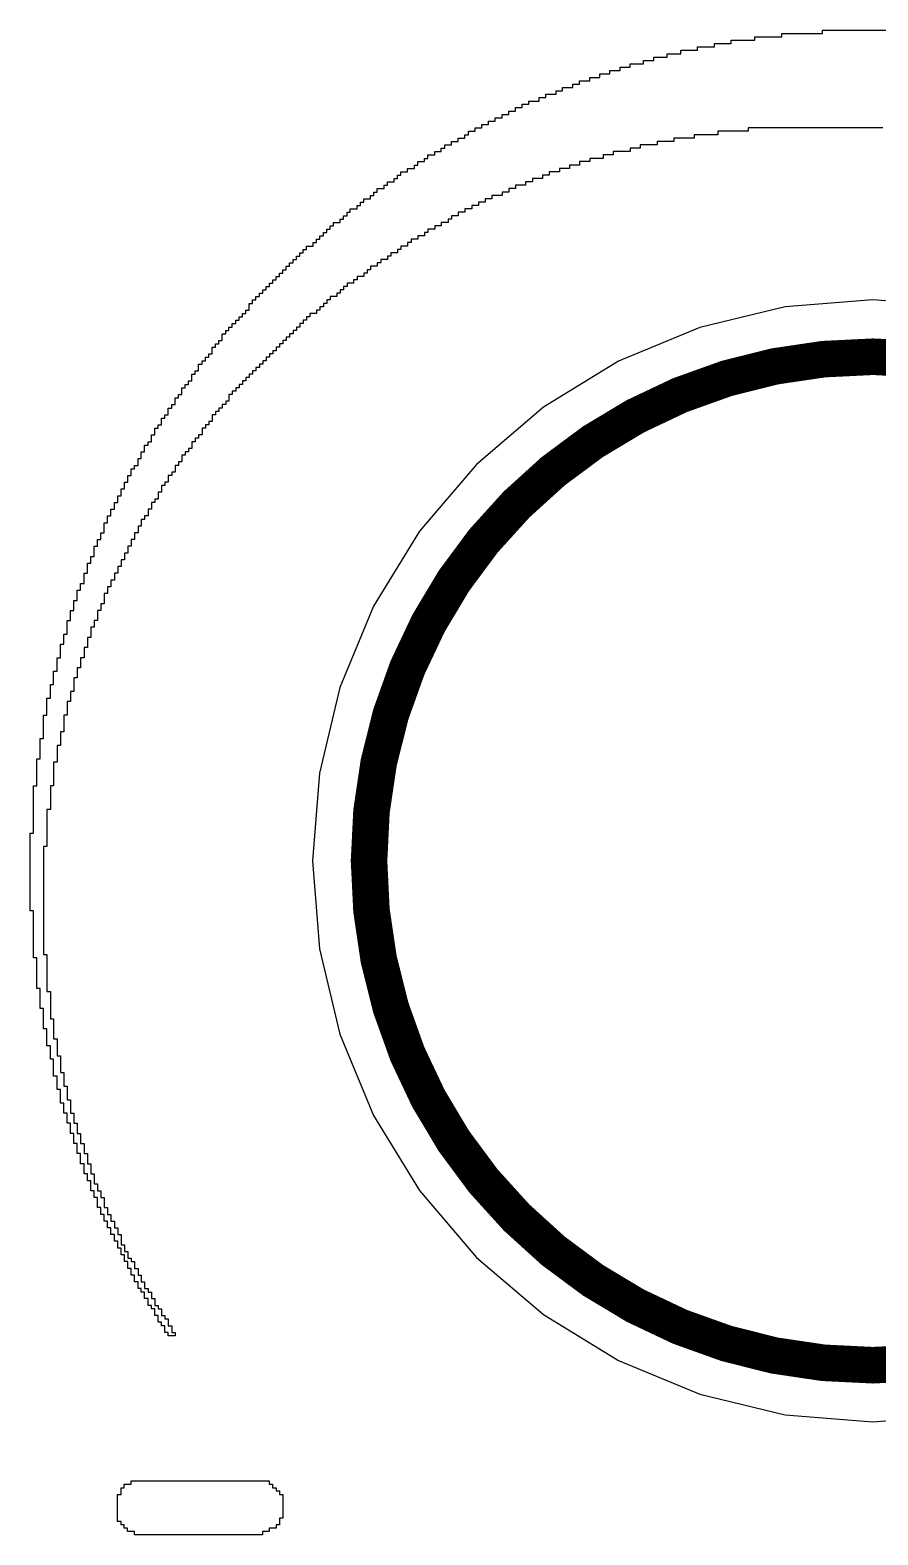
# Model space of a CAD drawing. Header units: millimetres. Extents: x -0.1 to 82.7, y -1.4 to 29.7.
# Drawn here: x 29.15 to 35.04, y 9.82 to 20.26 of the extents above; entities that cross this region are included whole.
import ezdxf

# ---------------------------------------------------------------- set-up
doc = ezdxf.new("R2010")
doc.units = ezdxf.units.MM
for name, color, linetype in [('BottomLayer', 5, 'Continuous'), ('MultiLayer', 9, 'Continuous'), ('TopLayer', 1, 'Continuous'), ('TopOverlay', 2, 'Continuous')]:
    doc.layers.add(name, color=color, linetype=linetype)

msp = doc.modelspace()

# ---------------------------------------------------------------- linework, layer by layer
at = {"layer": 'BottomLayer'}
for p, q in [((35, 18.388), (34.391, 18.34)), ((35.609, 18.34), (35, 18.388)), ((34.391, 18.34), (33.797, 18.197)), ((33.797, 18.197), (33.233, 17.963)), ((33.233, 17.963), (32.712, 17.644)), ((32.712, 17.644), (32.247, 17.247)), ((32.247, 17.247), (31.85, 16.783)), ((31.85, 16.783), (31.531, 16.262)), ((31.531, 16.262), (31.298, 15.698)), ((31.298, 15.698), (31.155, 15.104)), ((31.155, 15.104), (31.107, 14.494)), ((31.107, 14.494), (31.155, 13.885)), ((31.155, 13.885), (31.298, 13.291)), ((31.298, 13.291), (31.531, 12.727)), ((31.531, 12.727), (31.85, 12.206)), ((31.85, 12.206), (32.247, 11.742)), ((32.247, 11.742), (32.712, 11.345)), ((32.712, 11.345), (33.233, 11.026)), ((33.233, 11.026), (33.797, 10.792)), ((33.797, 10.792), (34.391, 10.649)), ((34.391, 10.649), (35, 10.601)), ((35, 10.601), (35.609, 10.649))]:
    msp.add_line(p, q, dxfattribs=at)
at = {"layer": 'MultiLayer'}
for p, q in [((34.316, 17.935), (34.771, 17.995)), ((34.771, 17.995), (35, 17.995)), ((35, 17.995), (35.229, 17.995)), ((33.873, 17.816), (34.316, 17.935)), ((33.449, 17.64), (33.873, 17.816)), ((33.051, 17.411), (33.449, 17.64)), ((32.687, 17.132), (33.051, 17.411)), ((32.363, 16.807), (32.687, 17.132)), ((32.084, 16.443), (32.363, 16.807)), ((31.854, 16.046), (32.084, 16.443)), ((31.679, 15.622), (31.854, 16.046)), ((31.56, 15.179), (31.679, 15.622)), ((31.5, 14.724), (31.56, 15.179)), ((31.5, 14.494), (31.5, 14.724)), ((31.5, 14.265), (31.5, 14.494)), ((31.56, 13.81), (31.5, 14.265)), ((31.679, 13.367), (31.56, 13.81)), ((31.854, 12.943), (31.679, 13.367)), ((32.084, 12.546), (31.854, 12.943)), ((32.363, 12.182), (32.084, 12.546)), ((32.687, 11.857), (32.363, 12.182)), ((33.051, 11.578), (32.687, 11.857)), ((33.449, 11.349), (33.051, 11.578)), ((33.873, 11.173), (33.449, 11.349)), ((34.316, 11.054), (33.873, 11.173)), ((34.771, 10.994), (34.316, 11.054)), ((35, 10.994), (34.771, 10.994)), ((35, 10.994), (35, 10.994)), ((35.229, 10.994), (35, 10.994))]:
    msp.add_line(p, q, dxfattribs=at)
for points, const_width in [([(38.5, 14.494, 1), (31.5, 14.494, 1)], 0.254), ([(31.436, 14.494, 1), (31.563, 14.494, 1)], 0.127)]:
    msp.add_lwpolyline(points, format="xyb", close=True, dxfattribs=dict(at, const_width=const_width))
at = {"layer": 'TopLayer'}
for p, q in [((35, 18.388), (34.391, 18.34)), ((35.609, 18.34), (35, 18.388)), ((34.391, 18.34), (33.797, 18.197)), ((33.797, 18.197), (33.233, 17.963)), ((33.233, 17.963), (32.712, 17.644)), ((32.712, 17.644), (32.247, 17.247)), ((32.247, 17.247), (31.85, 16.783)), ((31.85, 16.783), (31.531, 16.262)), ((31.531, 16.262), (31.298, 15.698)), ((31.298, 15.698), (31.155, 15.104)), ((31.155, 15.104), (31.107, 14.494)), ((31.107, 14.494), (31.155, 13.885)), ((31.155, 13.885), (31.298, 13.291)), ((31.298, 13.291), (31.531, 12.727)), ((31.531, 12.727), (31.85, 12.206)), ((31.85, 12.206), (32.247, 11.742)), ((32.247, 11.742), (32.712, 11.345)), ((32.712, 11.345), (33.233, 11.026)), ((33.233, 11.026), (33.797, 10.792)), ((33.797, 10.792), (34.391, 10.649)), ((34.391, 10.649), (35, 10.601)), ((35, 10.601), (35.609, 10.649))]:
    msp.add_line(p, q, dxfattribs=at)
at = {"layer": 'TopOverlay'}
for p, q in [((33.899, 20.144), (33.899, 20.168)), ((33.899, 20.168), (34.016, 20.168)), ((34.016, 20.168), (34.016, 20.191)), ((34.016, 20.191), (34.18, 20.191)), ((34.18, 20.191), (34.18, 20.214)), ((34.18, 20.214), (34.368, 20.214)), ((34.368, 20.214), (34.368, 20.238)), ((34.368, 20.238), (34.649, 20.238)), ((34.649, 20.238), (34.649, 20.261)), ((34.649, 20.261), (35.351, 20.261)), ((33.478, 20.05), (33.478, 20.074)), ((33.478, 20.074), (33.571, 20.074)), ((33.571, 20.074), (33.571, 20.097)), ((33.571, 20.097), (33.665, 20.097)), ((33.665, 20.097), (33.665, 20.121)), ((33.665, 20.121), (33.782, 20.121)), ((33.782, 20.121), (33.782, 20.144)), ((33.782, 20.144), (33.899, 20.144)), ((33.103, 19.933), (33.103, 19.957)), ((33.103, 19.957), (33.173, 19.957)), ((33.173, 19.957), (33.173, 19.98)), ((33.173, 19.98), (33.244, 19.98)), ((33.244, 19.98), (33.244, 20.004)), ((33.244, 20.004), (33.314, 20.004)), ((33.314, 20.004), (33.314, 20.027)), ((33.314, 20.027), (33.407, 20.027)), ((33.407, 20.027), (33.407, 20.05)), ((33.407, 20.05), (33.478, 20.05)), ((32.845, 19.84), (32.845, 19.863)), ((32.845, 19.863), (32.916, 19.863)), ((32.916, 19.863), (32.916, 19.887)), ((32.916, 19.887), (32.963, 19.887)), ((32.963, 19.887), (32.963, 19.91)), ((32.963, 19.91), (33.033, 19.91)), ((33.033, 19.91), (33.033, 19.933)), ((33.033, 19.933), (33.103, 19.933)), ((32.564, 19.723), (32.564, 19.746)), ((32.564, 19.746), (32.611, 19.746)), ((32.611, 19.746), (32.611, 19.769)), ((32.611, 19.769), (32.681, 19.769)), ((32.681, 19.769), (32.681, 19.793)), ((32.681, 19.793), (32.728, 19.793)), ((32.728, 19.793), (32.728, 19.816)), ((32.728, 19.816), (32.799, 19.816)), ((32.799, 19.816), (32.799, 19.84)), ((32.799, 19.84), (32.845, 19.84)), ((32.377, 19.629), (32.377, 19.652)), ((32.377, 19.652), (32.424, 19.652)), ((32.424, 19.652), (32.424, 19.676)), ((32.424, 19.676), (32.471, 19.676)), ((32.471, 19.676), (32.471, 19.699)), ((32.471, 19.699), (32.518, 19.699)), ((32.518, 19.699), (32.518, 19.723)), ((32.518, 19.723), (32.564, 19.723)), ((32.166, 19.512), (32.166, 19.535)), ((32.166, 19.535), (32.19, 19.535)), ((32.19, 19.535), (32.19, 19.559)), ((32.19, 19.559), (32.237, 19.559)), ((32.237, 19.559), (32.237, 19.582)), ((32.237, 19.582), (32.283, 19.582)), ((32.283, 19.582), (32.283, 19.605)), ((32.283, 19.605), (32.33, 19.605)), ((32.33, 19.605), (32.33, 19.629)), ((32.33, 19.629), (32.377, 19.629)), ((33.923, 19.535), (33.759, 19.535)), ((33.759, 19.535), (33.759, 19.512)), ((34.133, 19.559), (33.923, 19.559)), ((33.923, 19.559), (33.923, 19.535)), ((35.07, 19.582), (34.133, 19.582)), ((34.133, 19.582), (34.133, 19.559)), ((32.002, 19.418), (32.002, 19.442)), ((32.002, 19.442), (32.026, 19.442)), ((32.026, 19.442), (32.026, 19.465)), ((32.026, 19.465), (32.073, 19.465)), ((32.073, 19.465), (32.073, 19.488)), ((32.073, 19.488), (32.119, 19.488)), ((32.119, 19.488), (32.119, 19.512)), ((32.119, 19.512), (32.166, 19.512)), ((33.384, 19.442), (33.314, 19.442)), ((33.314, 19.442), (33.314, 19.418)), ((33.501, 19.465), (33.384, 19.465)), ((33.384, 19.465), (33.384, 19.442)), ((33.618, 19.488), (33.501, 19.488)), ((33.501, 19.488), (33.501, 19.465)), ((33.759, 19.512), (33.618, 19.512)), ((33.618, 19.512), (33.618, 19.488)), ((31.815, 19.301), (31.815, 19.324)), ((31.815, 19.324), (31.838, 19.324)), ((31.838, 19.324), (31.838, 19.348)), ((31.838, 19.348), (31.885, 19.348)), ((31.885, 19.348), (31.885, 19.371)), ((31.885, 19.371), (31.909, 19.371)), ((31.909, 19.371), (31.909, 19.395)), ((31.909, 19.395), (31.956, 19.395)), ((31.956, 19.395), (31.956, 19.418)), ((31.956, 19.418), (32.002, 19.418)), ((32.963, 19.324), (32.892, 19.324)), ((32.892, 19.324), (32.892, 19.301)), ((33.033, 19.348), (32.963, 19.348)), ((32.963, 19.348), (32.963, 19.324)), ((33.126, 19.371), (33.033, 19.371)), ((33.033, 19.371), (33.033, 19.348)), ((33.197, 19.395), (33.126, 19.395)), ((33.126, 19.395), (33.126, 19.371)), ((33.314, 19.418), (33.197, 19.418)), ((33.197, 19.418), (33.197, 19.395)), ((31.674, 19.207), (31.674, 19.231)), ((31.674, 19.231), (31.698, 19.231)), ((31.698, 19.231), (31.698, 19.254)), ((31.698, 19.254), (31.721, 19.254)), ((31.721, 19.254), (31.721, 19.278)), ((31.721, 19.278), (31.768, 19.278)), ((31.768, 19.278), (31.768, 19.301)), ((31.768, 19.301), (31.815, 19.301)), ((32.705, 19.231), (32.635, 19.231)), ((32.635, 19.231), (32.635, 19.207)), ((32.752, 19.254), (32.705, 19.254)), ((32.705, 19.254), (32.705, 19.231)), ((32.822, 19.278), (32.752, 19.278)), ((32.752, 19.278), (32.752, 19.254)), ((32.892, 19.301), (32.822, 19.301)), ((32.822, 19.301), (32.822, 19.278)), ((31.534, 19.114), (31.534, 19.137)), ((31.534, 19.137), (31.557, 19.137)), ((31.557, 19.137), (31.557, 19.161)), ((31.557, 19.161), (31.604, 19.161)), ((31.604, 19.161), (31.604, 19.184)), ((31.604, 19.184), (31.628, 19.184)), ((31.628, 19.184), (31.628, 19.207)), ((31.628, 19.207), (31.674, 19.207)), ((32.471, 19.137), (32.424, 19.137)), ((32.424, 19.137), (32.424, 19.114)), ((32.518, 19.161), (32.471, 19.161)), ((32.471, 19.161), (32.471, 19.137)), ((32.588, 19.184), (32.518, 19.184)), ((32.518, 19.184), (32.518, 19.161)), ((32.635, 19.207), (32.588, 19.207)), ((32.588, 19.207), (32.588, 19.184)), ((31.37, 18.997), (31.37, 19.02)), ((31.37, 19.02), (31.417, 19.02)), ((31.417, 19.02), (31.417, 19.043)), ((31.417, 19.043), (31.44, 19.043)), ((31.44, 19.043), (31.44, 19.067)), ((31.44, 19.067), (31.464, 19.067)), ((31.464, 19.067), (31.464, 19.09)), ((31.464, 19.09), (31.511, 19.09)), ((31.511, 19.09), (31.511, 19.114)), ((31.511, 19.114), (31.534, 19.114)), ((32.213, 19.02), (32.166, 19.02)), ((32.166, 19.02), (32.166, 18.997)), ((32.26, 19.043), (32.213, 19.043)), ((32.213, 19.043), (32.213, 19.02)), ((32.307, 19.067), (32.26, 19.067)), ((32.26, 19.067), (32.26, 19.043)), ((32.354, 19.09), (32.307, 19.09)), ((32.307, 19.09), (32.307, 19.067)), ((32.424, 19.114), (32.354, 19.114)), ((32.354, 19.114), (32.354, 19.09)), ((31.253, 18.903), (31.253, 18.926)), ((31.253, 18.926), (31.3, 18.926)), ((31.3, 18.926), (31.3, 18.95)), ((31.3, 18.95), (31.323, 18.95)), ((31.323, 18.95), (31.323, 18.973)), ((31.323, 18.973), (31.347, 18.973)), ((31.347, 18.973), (31.347, 18.997)), ((31.347, 18.997), (31.37, 18.997)), ((32.049, 18.926), (32.002, 18.926)), ((32.002, 18.926), (32.002, 18.903)), ((32.073, 18.95), (32.049, 18.95)), ((32.049, 18.95), (32.049, 18.926)), ((32.119, 18.973), (32.073, 18.973)), ((32.073, 18.973), (32.073, 18.95)), ((32.166, 18.997), (32.119, 18.997)), ((32.119, 18.997), (32.119, 18.973)), ((31.136, 18.786), (31.136, 18.809)), ((31.136, 18.809), (31.159, 18.809)), ((31.159, 18.809), (31.159, 18.833)), ((31.159, 18.833), (31.183, 18.833)), ((31.183, 18.833), (31.183, 18.856)), ((31.183, 18.856), (31.206, 18.856)), ((31.206, 18.856), (31.206, 18.879)), ((31.206, 18.879), (31.23, 18.879)), ((31.23, 18.879), (31.23, 18.903)), ((31.23, 18.903), (31.253, 18.903)), ((31.838, 18.809), (31.792, 18.809)), ((31.792, 18.809), (31.792, 18.786)), ((31.885, 18.833), (31.838, 18.833)), ((31.838, 18.833), (31.838, 18.809)), ((31.909, 18.856), (31.885, 18.856)), ((31.885, 18.856), (31.885, 18.833)), ((31.956, 18.879), (31.909, 18.879)), ((31.909, 18.879), (31.909, 18.856)), ((32.002, 18.903), (31.956, 18.903)), ((31.956, 18.903), (31.956, 18.879)), ((31.019, 18.692), (31.019, 18.716)), ((31.019, 18.716), (31.042, 18.716)), ((31.042, 18.716), (31.042, 18.739)), ((31.042, 18.739), (31.066, 18.739)), ((31.066, 18.739), (31.066, 18.762)), ((31.066, 18.762), (31.112, 18.762)), ((31.112, 18.762), (31.112, 18.786)), ((31.112, 18.786), (31.136, 18.786)), ((31.698, 18.716), (31.651, 18.716)), ((31.651, 18.716), (31.651, 18.692)), ((31.721, 18.739), (31.698, 18.739)), ((31.698, 18.739), (31.698, 18.716)), ((31.768, 18.762), (31.721, 18.762)), ((31.721, 18.762), (31.721, 18.739)), ((31.792, 18.786), (31.768, 18.786)), ((31.768, 18.786), (31.768, 18.762)), ((30.902, 18.575), (30.902, 18.598)), ((30.902, 18.598), (30.925, 18.598)), ((30.925, 18.598), (30.925, 18.622)), ((30.925, 18.622), (30.948, 18.622)), ((30.948, 18.622), (30.948, 18.645)), ((30.948, 18.645), (30.972, 18.645)), ((30.972, 18.645), (30.972, 18.669)), ((30.972, 18.669), (30.995, 18.669)), ((30.995, 18.669), (30.995, 18.692)), ((30.995, 18.692), (31.019, 18.692)), ((31.511, 18.598), (31.487, 18.598)), ((31.487, 18.598), (31.487, 18.575)), ((31.557, 18.622), (31.511, 18.622)), ((31.511, 18.622), (31.511, 18.598)), ((31.581, 18.645), (31.557, 18.645)), ((31.557, 18.645), (31.557, 18.622)), ((31.628, 18.669), (31.581, 18.669)), ((31.581, 18.669), (31.581, 18.645)), ((31.651, 18.692), (31.628, 18.692)), ((31.628, 18.692), (31.628, 18.669)), ((30.808, 18.481), (30.808, 18.505)), ((30.808, 18.505), (30.831, 18.505)), ((30.831, 18.505), (30.831, 18.528)), ((30.831, 18.528), (30.855, 18.528)), ((30.855, 18.528), (30.855, 18.552)), ((30.855, 18.552), (30.878, 18.552)), ((30.878, 18.552), (30.878, 18.575)), ((30.878, 18.575), (30.902, 18.575)), ((31.393, 18.505), (31.347, 18.505)), ((31.347, 18.505), (31.347, 18.481)), ((31.417, 18.528), (31.393, 18.528)), ((31.393, 18.528), (31.393, 18.505)), ((31.464, 18.552), (31.417, 18.552)), ((31.417, 18.552), (31.417, 18.528)), ((31.487, 18.575), (31.464, 18.575)), ((31.464, 18.575), (31.464, 18.552)), ((30.691, 18.364), (30.691, 18.388)), ((30.691, 18.388), (30.714, 18.388)), ((30.714, 18.388), (30.714, 18.411)), ((30.714, 18.411), (30.738, 18.411)), ((30.738, 18.411), (30.738, 18.435)), ((30.738, 18.435), (30.761, 18.435)), ((30.761, 18.435), (30.761, 18.458)), ((30.761, 18.458), (30.785, 18.458)), ((30.785, 18.458), (30.785, 18.481)), ((30.785, 18.481), (30.808, 18.481)), ((31.23, 18.388), (31.206, 18.388)), ((31.206, 18.388), (31.206, 18.364)), ((31.276, 18.411), (31.23, 18.411)), ((31.23, 18.411), (31.23, 18.388)), ((31.3, 18.435), (31.276, 18.435)), ((31.276, 18.435), (31.276, 18.411)), ((31.323, 18.458), (31.3, 18.458)), ((31.3, 18.458), (31.3, 18.435)), ((31.347, 18.481), (31.323, 18.481)), ((31.323, 18.481), (31.323, 18.458)), ((30.621, 18.271), (30.621, 18.294)), ((30.621, 18.294), (30.644, 18.294)), ((30.644, 18.294), (30.644, 18.317)), ((30.644, 18.317), (30.667, 18.317)), ((30.667, 18.341), (30.667, 18.364)), ((30.667, 18.364), (30.691, 18.364)), ((30.667, 18.317), (30.667, 18.341)), ((31.136, 18.294), (31.089, 18.294)), ((31.089, 18.294), (31.089, 18.271)), ((31.159, 18.317), (31.136, 18.317)), ((31.136, 18.317), (31.136, 18.294)), ((31.183, 18.341), (31.159, 18.341)), ((31.159, 18.341), (31.159, 18.317)), ((31.206, 18.364), (31.183, 18.364)), ((31.183, 18.364), (31.183, 18.341)), ((30.504, 18.153), (30.504, 18.177)), ((30.504, 18.177), (30.527, 18.177)), ((30.527, 18.177), (30.527, 18.2)), ((30.527, 18.2), (30.55, 18.2)), ((30.55, 18.2), (30.55, 18.224)), ((30.55, 18.224), (30.574, 18.224)), ((30.574, 18.224), (30.574, 18.247)), ((30.574, 18.247), (30.597, 18.247)), ((30.597, 18.247), (30.597, 18.271)), ((30.597, 18.271), (30.621, 18.271)), ((30.995, 18.177), (30.972, 18.177)), ((30.972, 18.177), (30.972, 18.153)), ((31.019, 18.2), (30.995, 18.2)), ((30.995, 18.2), (30.995, 18.177)), ((31.042, 18.224), (31.019, 18.224)), ((31.019, 18.224), (31.019, 18.2)), ((31.066, 18.247), (31.042, 18.247)), ((31.042, 18.247), (31.042, 18.224)), ((31.089, 18.271), (31.066, 18.271)), ((31.066, 18.271), (31.066, 18.247)), ((30.433, 18.06), (30.433, 18.083)), ((30.433, 18.083), (30.457, 18.083)), ((30.457, 18.083), (30.457, 18.107)), ((30.457, 18.107), (30.48, 18.107)), ((30.48, 18.13), (30.48, 18.153)), ((30.48, 18.153), (30.504, 18.153)), ((30.48, 18.107), (30.48, 18.13)), ((30.902, 18.083), (30.878, 18.083)), ((30.878, 18.083), (30.878, 18.06)), ((30.925, 18.107), (30.902, 18.107)), ((30.902, 18.107), (30.902, 18.083)), ((30.948, 18.13), (30.925, 18.13)), ((30.925, 18.13), (30.925, 18.107)), ((30.972, 18.153), (30.948, 18.153)), ((30.948, 18.153), (30.948, 18.13)), ((30.34, 17.943), (30.34, 17.966)), ((30.34, 17.966), (30.363, 17.966)), ((30.363, 17.966), (30.363, 17.99)), ((30.363, 17.99), (30.386, 17.99)), ((30.386, 17.99), (30.386, 18.013)), ((30.386, 18.013), (30.41, 18.013)), ((30.41, 18.036), (30.41, 18.06)), ((30.41, 18.06), (30.433, 18.06)), ((30.41, 18.013), (30.41, 18.036)), ((30.785, 17.966), (30.761, 17.966)), ((30.761, 17.966), (30.761, 17.943)), ((30.808, 17.99), (30.785, 17.99)), ((30.785, 17.99), (30.785, 17.966)), ((30.831, 18.013), (30.808, 18.013)), ((30.808, 18.013), (30.808, 17.99)), ((30.855, 18.036), (30.831, 18.036)), ((30.831, 18.036), (30.831, 18.013)), ((30.878, 18.06), (30.855, 18.06)), ((30.855, 18.06), (30.855, 18.036)), ((30.269, 17.849), (30.269, 17.872)), ((30.269, 17.872), (30.293, 17.872)), ((30.293, 17.872), (30.293, 17.896)), ((30.293, 17.896), (30.316, 17.896)), ((30.316, 17.919), (30.316, 17.943)), ((30.316, 17.943), (30.34, 17.943)), ((30.316, 17.896), (30.316, 17.919)), ((30.691, 17.872), (30.667, 17.872)), ((30.667, 17.872), (30.667, 17.849)), ((30.714, 17.896), (30.691, 17.896)), ((30.691, 17.896), (30.691, 17.872)), ((30.738, 17.919), (30.714, 17.919)), ((30.714, 17.919), (30.714, 17.896)), ((30.761, 17.943), (30.738, 17.943)), ((30.738, 17.943), (30.738, 17.919)), ((30.199, 17.755), (30.199, 17.779)), ((30.199, 17.779), (30.222, 17.779)), ((30.222, 17.779), (30.222, 17.802)), ((30.222, 17.802), (30.246, 17.802)), ((30.246, 17.802), (30.246, 17.826)), ((30.246, 17.826), (30.269, 17.826)), ((30.269, 17.826), (30.269, 17.849)), ((30.597, 17.779), (30.574, 17.779)), ((30.574, 17.779), (30.574, 17.755)), ((30.621, 17.802), (30.597, 17.802)), ((30.597, 17.802), (30.597, 17.779)), ((30.644, 17.826), (30.621, 17.826)), ((30.621, 17.826), (30.621, 17.802)), ((30.667, 17.849), (30.644, 17.849)), ((30.644, 17.849), (30.644, 17.826)), ((30.129, 17.638), (30.129, 17.662)), ((30.129, 17.662), (30.152, 17.662)), ((30.152, 17.685), (30.152, 17.709)), ((30.152, 17.709), (30.176, 17.709)), ((30.152, 17.662), (30.152, 17.685)), ((30.176, 17.709), (30.176, 17.732)), ((30.176, 17.732), (30.199, 17.732)), ((30.199, 17.732), (30.199, 17.755)), ((30.504, 17.662), (30.48, 17.662)), ((30.48, 17.662), (30.48, 17.638)), ((30.527, 17.685), (30.504, 17.685)), ((30.504, 17.685), (30.504, 17.662)), ((30.55, 17.732), (30.527, 17.732)), ((30.527, 17.732), (30.527, 17.709)), ((30.527, 17.709), (30.527, 17.685)), ((30.574, 17.755), (30.55, 17.755)), ((30.55, 17.755), (30.55, 17.732)), ((30.059, 17.545), (30.059, 17.568)), ((30.059, 17.568), (30.082, 17.568)), ((30.082, 17.568), (30.082, 17.591)), ((30.082, 17.591), (30.105, 17.591)), ((30.105, 17.615), (30.105, 17.638)), ((30.105, 17.638), (30.129, 17.638)), ((30.105, 17.591), (30.105, 17.615)), ((30.433, 17.591), (30.41, 17.591)), ((30.41, 17.591), (30.41, 17.568)), ((30.41, 17.568), (30.41, 17.545)), ((30.457, 17.615), (30.433, 17.615)), ((30.433, 17.615), (30.433, 17.591)), ((30.48, 17.638), (30.457, 17.638)), ((30.457, 17.638), (30.457, 17.615)), ((29.988, 17.428), (29.988, 17.451)), ((29.988, 17.451), (30.012, 17.451)), ((30.012, 17.474), (30.012, 17.498)), ((30.012, 17.498), (30.035, 17.498)), ((30.012, 17.451), (30.012, 17.474)), ((30.035, 17.498), (30.035, 17.521)), ((30.035, 17.521), (30.059, 17.521)), ((30.059, 17.521), (30.059, 17.545)), ((30.34, 17.451), (30.316, 17.451)), ((30.316, 17.451), (30.316, 17.428)), ((30.363, 17.498), (30.34, 17.498)), ((30.34, 17.498), (30.34, 17.474)), ((30.34, 17.474), (30.34, 17.451)), ((30.386, 17.521), (30.363, 17.521)), ((30.363, 17.521), (30.363, 17.498)), ((30.41, 17.545), (30.386, 17.545)), ((30.386, 17.545), (30.386, 17.521)), ((29.941, 17.357), (29.941, 17.381)), ((29.941, 17.381), (29.965, 17.381)), ((29.941, 17.334), (29.941, 17.357)), ((29.965, 17.381), (29.965, 17.404)), ((29.965, 17.404), (29.988, 17.404)), ((29.988, 17.404), (29.988, 17.428)), ((30.269, 17.357), (30.246, 17.357)), ((30.246, 17.357), (30.246, 17.334)), ((30.293, 17.404), (30.269, 17.404)), ((30.269, 17.404), (30.269, 17.381)), ((30.269, 17.381), (30.269, 17.357)), ((30.316, 17.428), (30.293, 17.428)), ((30.293, 17.428), (30.293, 17.404)), ((29.871, 17.217), (29.871, 17.24)), ((29.871, 17.24), (29.895, 17.24)), ((29.895, 17.264), (29.895, 17.287)), ((29.895, 17.287), (29.918, 17.287)), ((29.895, 17.24), (29.895, 17.264)), ((29.918, 17.31), (29.918, 17.334)), ((29.918, 17.334), (29.941, 17.334)), ((29.918, 17.287), (29.918, 17.31)), ((30.176, 17.24), (30.152, 17.24)), ((30.152, 17.24), (30.152, 17.217)), ((30.199, 17.264), (30.176, 17.264)), ((30.176, 17.264), (30.176, 17.24)), ((30.222, 17.31), (30.199, 17.31)), ((30.199, 17.31), (30.199, 17.287)), ((30.199, 17.287), (30.199, 17.264)), ((30.246, 17.334), (30.222, 17.334)), ((30.222, 17.334), (30.222, 17.31)), ((29.824, 17.146), (29.824, 17.17)), ((29.824, 17.17), (29.848, 17.17)), ((29.824, 17.123), (29.824, 17.146)), ((29.848, 17.193), (29.848, 17.217)), ((29.848, 17.217), (29.871, 17.217)), ((29.848, 17.17), (29.848, 17.193)), ((30.129, 17.17), (30.105, 17.17)), ((30.105, 17.17), (30.105, 17.146)), ((30.105, 17.146), (30.105, 17.123)), ((30.152, 17.193), (30.129, 17.193)), ((30.129, 17.193), (30.129, 17.17)), ((30.152, 17.217), (30.152, 17.193)), ((29.754, 17.006), (29.754, 17.029)), ((29.754, 17.029), (29.778, 17.029)), ((29.778, 17.053), (29.778, 17.076)), ((29.778, 17.076), (29.801, 17.076)), ((29.778, 17.029), (29.778, 17.053)), ((29.801, 17.1), (29.801, 17.123)), ((29.801, 17.123), (29.824, 17.123)), ((29.801, 17.076), (29.801, 17.1)), ((30.059, 17.053), (30.035, 17.053)), ((30.035, 17.053), (30.035, 17.029)), ((30.035, 17.029), (30.035, 17.006)), ((30.082, 17.1), (30.059, 17.1)), ((30.059, 17.1), (30.059, 17.076)), ((30.059, 17.076), (30.059, 17.053)), ((30.105, 17.123), (30.082, 17.123)), ((30.082, 17.123), (30.082, 17.1)), ((29.707, 16.912), (29.707, 16.936)), ((29.707, 16.936), (29.731, 16.936)), ((29.731, 16.959), (29.731, 16.983)), ((29.731, 16.983), (29.754, 16.983)), ((29.731, 16.936), (29.731, 16.959)), ((29.754, 16.983), (29.754, 17.006)), ((29.988, 16.936), (29.965, 16.936)), ((29.965, 16.936), (29.965, 16.912)), ((30.012, 16.983), (29.988, 16.983)), ((29.988, 16.983), (29.988, 16.959)), ((29.988, 16.959), (29.988, 16.936)), ((30.035, 17.006), (30.012, 17.006)), ((30.012, 17.006), (30.012, 16.983)), ((29.66, 16.819), (29.66, 16.842)), ((29.66, 16.842), (29.684, 16.842)), ((29.66, 16.795), (29.66, 16.819)), ((29.684, 16.865), (29.684, 16.889)), ((29.684, 16.889), (29.707, 16.889)), ((29.684, 16.842), (29.684, 16.865)), ((29.707, 16.889), (29.707, 16.912)), ((29.918, 16.819), (29.895, 16.819)), ((29.895, 16.819), (29.895, 16.795)), ((29.941, 16.865), (29.918, 16.865)), ((29.918, 16.865), (29.918, 16.842)), ((29.918, 16.842), (29.918, 16.819)), ((29.965, 16.889), (29.941, 16.889)), ((29.941, 16.889), (29.941, 16.865)), ((29.965, 16.912), (29.965, 16.889)), ((29.614, 16.702), (29.614, 16.725)), ((29.614, 16.725), (29.637, 16.725)), ((29.637, 16.748), (29.637, 16.772)), ((29.637, 16.772), (29.66, 16.772)), ((29.637, 16.725), (29.637, 16.748)), ((29.66, 16.772), (29.66, 16.795)), ((29.871, 16.725), (29.848, 16.725)), ((29.848, 16.725), (29.848, 16.702)), ((29.895, 16.772), (29.871, 16.772)), ((29.871, 16.772), (29.871, 16.748)), ((29.871, 16.748), (29.871, 16.725)), ((29.895, 16.795), (29.895, 16.772)), ((29.567, 16.584), (29.567, 16.608)), ((29.567, 16.608), (29.59, 16.608)), ((29.59, 16.655), (29.59, 16.678)), ((29.59, 16.678), (29.614, 16.678)), ((29.59, 16.631), (29.59, 16.655)), ((29.59, 16.608), (29.59, 16.631)), ((29.614, 16.678), (29.614, 16.702)), ((29.824, 16.631), (29.801, 16.631)), ((29.801, 16.631), (29.801, 16.608)), ((29.801, 16.608), (29.801, 16.584)), ((29.848, 16.678), (29.824, 16.678)), ((29.824, 16.678), (29.824, 16.655)), ((29.824, 16.655), (29.824, 16.631)), ((29.848, 16.702), (29.848, 16.678)), ((29.543, 16.538), (29.543, 16.561)), ((29.543, 16.561), (29.567, 16.561)), ((29.543, 16.514), (29.543, 16.538)), ((29.543, 16.491), (29.543, 16.514)), ((29.567, 16.561), (29.567, 16.584)), ((29.778, 16.538), (29.754, 16.538)), ((29.754, 16.538), (29.754, 16.514)), ((29.754, 16.514), (29.754, 16.491)), ((29.801, 16.584), (29.778, 16.584)), ((29.778, 16.584), (29.778, 16.561)), ((29.778, 16.561), (29.778, 16.538)), ((29.496, 16.397), (29.496, 16.42)), ((29.496, 16.42), (29.52, 16.42)), ((29.52, 16.467), (29.52, 16.491)), ((29.52, 16.491), (29.543, 16.491)), ((29.52, 16.444), (29.52, 16.467)), ((29.52, 16.42), (29.52, 16.444)), ((29.731, 16.444), (29.707, 16.444)), ((29.707, 16.444), (29.707, 16.42)), ((29.707, 16.42), (29.707, 16.397)), ((29.754, 16.491), (29.731, 16.491)), ((29.731, 16.491), (29.731, 16.467)), ((29.731, 16.467), (29.731, 16.444)), ((29.45, 16.28), (29.45, 16.303)), ((29.45, 16.303), (29.473, 16.303)), ((29.473, 16.35), (29.473, 16.374)), ((29.473, 16.374), (29.496, 16.374)), ((29.473, 16.327), (29.473, 16.35)), ((29.473, 16.303), (29.473, 16.327)), ((29.496, 16.374), (29.496, 16.397)), ((29.684, 16.35), (29.66, 16.35)), ((29.66, 16.35), (29.66, 16.327)), ((29.66, 16.327), (29.66, 16.303)), ((29.66, 16.303), (29.66, 16.28)), ((29.707, 16.397), (29.684, 16.397)), ((29.684, 16.397), (29.684, 16.374)), ((29.684, 16.374), (29.684, 16.35)), ((29.426, 16.21), (29.426, 16.233)), ((29.426, 16.233), (29.45, 16.233)), ((29.426, 16.186), (29.426, 16.21)), ((29.45, 16.257), (29.45, 16.28)), ((29.45, 16.233), (29.45, 16.257)), ((29.637, 16.233), (29.614, 16.233)), ((29.614, 16.233), (29.614, 16.21)), ((29.614, 16.21), (29.614, 16.186)), ((29.66, 16.28), (29.637, 16.28)), ((29.637, 16.28), (29.637, 16.257)), ((29.637, 16.257), (29.637, 16.233)), ((29.403, 16.139), (29.403, 16.163)), ((29.403, 16.163), (29.426, 16.163)), ((29.403, 16.116), (29.403, 16.139)), ((29.403, 16.093), (29.403, 16.116)), ((29.403, 16.069), (29.403, 16.093)), ((29.426, 16.163), (29.426, 16.186)), ((29.59, 16.116), (29.567, 16.116)), ((29.567, 16.116), (29.567, 16.093)), ((29.567, 16.093), (29.567, 16.069)), ((29.614, 16.163), (29.59, 16.163)), ((29.59, 16.163), (29.59, 16.139)), ((29.59, 16.139), (29.59, 16.116)), ((29.614, 16.186), (29.614, 16.163)), ((29.356, 15.976), (29.356, 15.999)), ((29.356, 15.999), (29.379, 15.999)), ((29.379, 16.046), (29.379, 16.069)), ((29.379, 16.069), (29.403, 16.069)), ((29.379, 16.022), (29.379, 16.046)), ((29.379, 15.999), (29.379, 16.022)), ((29.567, 16.046), (29.543, 16.046)), ((29.543, 16.046), (29.543, 16.022)), ((29.543, 16.022), (29.543, 15.999)), ((29.543, 15.999), (29.543, 15.976)), ((29.567, 16.069), (29.567, 16.046)), ((29.333, 15.882), (29.333, 15.905)), ((29.333, 15.905), (29.356, 15.905)), ((29.333, 15.858), (29.333, 15.882)), ((29.356, 15.952), (29.356, 15.976)), ((29.356, 15.929), (29.356, 15.952)), ((29.356, 15.905), (29.356, 15.929)), ((29.52, 15.905), (29.496, 15.905)), ((29.496, 15.905), (29.496, 15.882)), ((29.496, 15.882), (29.496, 15.858)), ((29.543, 15.976), (29.52, 15.976)), ((29.52, 15.976), (29.52, 15.952)), ((29.52, 15.952), (29.52, 15.929)), ((29.52, 15.929), (29.52, 15.905)), ((29.309, 15.788), (29.309, 15.812)), ((29.309, 15.812), (29.333, 15.812)), ((29.309, 15.765), (29.309, 15.788)), ((29.333, 15.835), (29.333, 15.858)), ((29.333, 15.812), (29.333, 15.835)), ((29.496, 15.835), (29.473, 15.835)), ((29.473, 15.835), (29.473, 15.812)), ((29.473, 15.812), (29.473, 15.788)), ((29.473, 15.788), (29.473, 15.765)), ((29.496, 15.858), (29.496, 15.835)), ((29.286, 15.694), (29.286, 15.718)), ((29.286, 15.718), (29.309, 15.718)), ((29.286, 15.671), (29.286, 15.694)), ((29.286, 15.648), (29.286, 15.671)), ((29.309, 15.741), (29.309, 15.765)), ((29.309, 15.718), (29.309, 15.741)), ((29.45, 15.671), (29.426, 15.671)), ((29.426, 15.671), (29.426, 15.648)), ((29.473, 15.765), (29.45, 15.765)), ((29.45, 15.765), (29.45, 15.741)), ((29.45, 15.741), (29.45, 15.718)), ((29.45, 15.718), (29.45, 15.694)), ((29.45, 15.694), (29.45, 15.671)), ((29.262, 15.601), (29.262, 15.624)), ((29.262, 15.624), (29.286, 15.624)), ((29.262, 15.577), (29.262, 15.601)), ((29.262, 15.554), (29.262, 15.577)), ((29.286, 15.624), (29.286, 15.648)), ((29.426, 15.601), (29.403, 15.601)), ((29.403, 15.601), (29.403, 15.577)), ((29.403, 15.577), (29.403, 15.554)), ((29.426, 15.648), (29.426, 15.624)), ((29.426, 15.624), (29.426, 15.601)), ((29.239, 15.484), (29.239, 15.507)), ((29.239, 15.507), (29.262, 15.507)), ((29.239, 15.46), (29.239, 15.484)), ((29.239, 15.437), (29.239, 15.46)), ((29.262, 15.531), (29.262, 15.554)), ((29.262, 15.507), (29.262, 15.531)), ((29.403, 15.507), (29.379, 15.507)), ((29.379, 15.507), (29.379, 15.484)), ((29.379, 15.484), (29.379, 15.46)), ((29.379, 15.46), (29.379, 15.437)), ((29.403, 15.554), (29.403, 15.531)), ((29.403, 15.531), (29.403, 15.507)), ((29.239, 15.413), (29.239, 15.437)), ((29.239, 15.39), (29.239, 15.413)), ((29.239, 15.367), (29.239, 15.39)), ((29.239, 15.343), (29.239, 15.367)), ((29.379, 15.39), (29.356, 15.39)), ((29.356, 15.39), (29.356, 15.367)), ((29.356, 15.367), (29.356, 15.343)), ((29.379, 15.437), (29.379, 15.413)), ((29.379, 15.413), (29.379, 15.39)), ((29.215, 15.32), (29.215, 15.343)), ((29.215, 15.343), (29.239, 15.343)), ((29.215, 15.296), (29.215, 15.32)), ((29.215, 15.273), (29.215, 15.296)), ((29.215, 15.25), (29.215, 15.273)), ((29.356, 15.296), (29.333, 15.296)), ((29.333, 15.296), (29.333, 15.273)), ((29.333, 15.273), (29.333, 15.25)), ((29.356, 15.343), (29.356, 15.32)), ((29.356, 15.32), (29.356, 15.296)), ((29.192, 15.179), (29.192, 15.203)), ((29.192, 15.203), (29.215, 15.203)), ((29.192, 15.156), (29.192, 15.179)), ((29.192, 15.132), (29.192, 15.156)), ((29.215, 15.226), (29.215, 15.25)), ((29.215, 15.203), (29.215, 15.226)), ((29.333, 15.179), (29.309, 15.179)), ((29.309, 15.179), (29.309, 15.156)), ((29.309, 15.156), (29.309, 15.132)), ((29.333, 15.25), (29.333, 15.226)), ((29.333, 15.226), (29.333, 15.203)), ((29.333, 15.203), (29.333, 15.179)), ((29.192, 15.109), (29.192, 15.132)), ((29.192, 15.086), (29.192, 15.109)), ((29.192, 15.062), (29.192, 15.086)), ((29.192, 15.039), (29.192, 15.062)), ((29.309, 15.132), (29.309, 15.109)), ((29.309, 15.109), (29.309, 15.086)), ((29.309, 15.086), (29.309, 15.062)), ((29.309, 15.062), (29.309, 15.039)), ((29.169, 14.992), (29.169, 15.015)), ((29.169, 15.015), (29.192, 15.015)), ((29.169, 14.968), (29.169, 14.992)), ((29.169, 14.945), (29.169, 14.968)), ((29.169, 14.922), (29.169, 14.945)), ((29.192, 15.015), (29.192, 15.039)), ((29.309, 15.015), (29.286, 15.015)), ((29.286, 15.015), (29.286, 14.992)), ((29.286, 14.992), (29.286, 14.968)), ((29.286, 14.968), (29.286, 14.945)), ((29.286, 14.945), (29.286, 14.922)), ((29.309, 15.039), (29.309, 15.015)), ((29.169, 14.898), (29.169, 14.922)), ((29.169, 14.875), (29.169, 14.898)), ((29.169, 14.851), (29.169, 14.875)), ((29.169, 14.828), (29.169, 14.851)), ((29.286, 14.851), (29.262, 14.851)), ((29.262, 14.851), (29.262, 14.828)), ((29.286, 14.922), (29.286, 14.898)), ((29.286, 14.898), (29.286, 14.875)), ((29.286, 14.875), (29.286, 14.851)), ((29.169, 14.805), (29.169, 14.828)), ((29.169, 14.781), (29.169, 14.805)), ((29.169, 14.758), (29.169, 14.781)), ((29.169, 14.734), (29.169, 14.758)), ((29.169, 14.711), (29.169, 14.734)), ((29.262, 14.828), (29.262, 14.805)), ((29.262, 14.805), (29.262, 14.781)), ((29.262, 14.781), (29.262, 14.758)), ((29.262, 14.758), (29.262, 14.734)), ((29.262, 14.734), (29.262, 14.711)), ((29.145, 14.664), (29.145, 14.687)), ((29.145, 14.687), (29.169, 14.687)), ((29.145, 14.641), (29.145, 14.664)), ((29.145, 14.617), (29.145, 14.641)), ((29.169, 14.687), (29.169, 14.711)), ((29.262, 14.711), (29.262, 14.687)), ((29.262, 14.687), (29.262, 14.664)), ((29.262, 14.664), (29.262, 14.641)), ((29.262, 14.641), (29.262, 14.617)), ((29.145, 14.594), (29.145, 14.617)), ((29.145, 14.57), (29.145, 14.594)), ((29.145, 14.547), (29.145, 14.57)), ((29.145, 14.524), (29.145, 14.547)), ((29.145, 14.5), (29.145, 14.524)), ((29.262, 14.594), (29.239, 14.594)), ((29.239, 14.594), (29.239, 14.57)), ((29.239, 14.57), (29.239, 14.547)), ((29.239, 14.547), (29.239, 14.524)), ((29.239, 14.524), (29.239, 14.5)), ((29.262, 14.617), (29.262, 14.594)), ((29.145, 14.477), (29.145, 14.5)), ((29.145, 14.453), (29.145, 14.477)), ((29.145, 14.43), (29.145, 14.453)), ((29.145, 14.406), (29.145, 14.43)), ((29.239, 14.5), (29.239, 14.477)), ((29.239, 14.477), (29.239, 14.453)), ((29.239, 14.453), (29.239, 14.43)), ((29.239, 14.43), (29.239, 14.406)), ((29.145, 14.383), (29.145, 14.406)), ((29.145, 14.36), (29.145, 14.383)), ((29.145, 14.336), (29.145, 14.36)), ((29.145, 14.313), (29.145, 14.336)), ((29.145, 14.289), (29.145, 14.313)), ((29.239, 14.406), (29.239, 14.383)), ((29.239, 14.383), (29.239, 14.36)), ((29.239, 14.36), (29.239, 14.336)), ((29.239, 14.336), (29.239, 14.313)), ((29.239, 14.313), (29.239, 14.289)), ((29.145, 14.266), (29.145, 14.289)), ((29.145, 14.242), (29.145, 14.266)), ((29.145, 14.219), (29.145, 14.242)), ((29.145, 14.196), (29.145, 14.219)), ((29.239, 14.289), (29.239, 14.266)), ((29.239, 14.266), (29.239, 14.242)), ((29.239, 14.242), (29.239, 14.219)), ((29.239, 14.219), (29.239, 14.196)), ((29.145, 14.172), (29.145, 14.196)), ((29.145, 14.149), (29.145, 14.172)), ((29.169, 14.149), (29.145, 14.149)), ((29.169, 14.125), (29.169, 14.149)), ((29.169, 14.102), (29.169, 14.125)), ((29.169, 14.079), (29.169, 14.102)), ((29.239, 14.196), (29.239, 14.172)), ((29.239, 14.172), (29.239, 14.149)), ((29.239, 14.149), (29.239, 14.125)), ((29.239, 14.125), (29.239, 14.102)), ((29.239, 14.102), (29.239, 14.079)), ((29.169, 14.055), (29.169, 14.079)), ((29.169, 14.032), (29.169, 14.055)), ((29.169, 14.008), (29.169, 14.032)), ((29.169, 13.985), (29.169, 14.008)), ((29.239, 14.079), (29.239, 14.055)), ((29.239, 14.055), (29.239, 14.032)), ((29.239, 14.032), (29.239, 14.008)), ((29.239, 14.008), (29.239, 13.985)), ((29.169, 13.961), (29.169, 13.985)), ((29.169, 13.938), (29.169, 13.961)), ((29.169, 13.915), (29.169, 13.938)), ((29.169, 13.891), (29.169, 13.915)), ((29.239, 13.985), (29.239, 13.961)), ((29.239, 13.961), (29.239, 13.938)), ((29.239, 13.938), (29.239, 13.915)), ((29.239, 13.915), (29.239, 13.891)), ((29.169, 13.868), (29.169, 13.891)), ((29.169, 13.844), (29.169, 13.868)), ((29.169, 13.821), (29.169, 13.844)), ((29.192, 13.821), (29.169, 13.821)), ((29.192, 13.798), (29.192, 13.821)), ((29.192, 13.774), (29.192, 13.798)), ((29.239, 13.891), (29.239, 13.868)), ((29.239, 13.868), (29.239, 13.844)), ((29.239, 13.844), (29.262, 13.844)), ((29.262, 13.844), (29.262, 13.821)), ((29.262, 13.821), (29.262, 13.798)), ((29.262, 13.798), (29.262, 13.774)), ((29.192, 13.751), (29.192, 13.774)), ((29.192, 13.727), (29.192, 13.751)), ((29.192, 13.704), (29.192, 13.727)), ((29.192, 13.68), (29.192, 13.704)), ((29.262, 13.774), (29.262, 13.751)), ((29.262, 13.751), (29.262, 13.727)), ((29.262, 13.727), (29.262, 13.704)), ((29.262, 13.704), (29.262, 13.68)), ((29.192, 13.657), (29.192, 13.68)), ((29.192, 13.634), (29.192, 13.657)), ((29.192, 13.61), (29.192, 13.634)), ((29.215, 13.61), (29.192, 13.61)), ((29.215, 13.587), (29.215, 13.61)), ((29.215, 13.563), (29.215, 13.587)), ((29.262, 13.68), (29.262, 13.657)), ((29.262, 13.657), (29.262, 13.634)), ((29.262, 13.634), (29.262, 13.61)), ((29.262, 13.61), (29.262, 13.587)), ((29.262, 13.587), (29.286, 13.587)), ((29.286, 13.587), (29.286, 13.563)), ((29.215, 13.54), (29.215, 13.563)), ((29.215, 13.516), (29.215, 13.54)), ((29.215, 13.493), (29.215, 13.516)), ((29.215, 13.47), (29.215, 13.493)), ((29.286, 13.563), (29.286, 13.54)), ((29.286, 13.54), (29.286, 13.516)), ((29.286, 13.516), (29.286, 13.493)), ((29.286, 13.493), (29.286, 13.47)), ((29.239, 13.47), (29.215, 13.47)), ((29.239, 13.446), (29.239, 13.47)), ((29.239, 13.423), (29.239, 13.446)), ((29.239, 13.399), (29.239, 13.423)), ((29.239, 13.376), (29.239, 13.399)), ((29.239, 13.353), (29.239, 13.376)), ((29.286, 13.47), (29.286, 13.446)), ((29.286, 13.446), (29.286, 13.423)), ((29.286, 13.423), (29.286, 13.399)), ((29.286, 13.399), (29.309, 13.399)), ((29.309, 13.399), (29.309, 13.376)), ((29.309, 13.376), (29.309, 13.353)), ((29.239, 13.329), (29.239, 13.353)), ((29.262, 13.329), (29.239, 13.329)), ((29.262, 13.306), (29.262, 13.329)), ((29.262, 13.282), (29.262, 13.306)), ((29.262, 13.259), (29.262, 13.282)), ((29.309, 13.353), (29.309, 13.329)), ((29.309, 13.329), (29.309, 13.306)), ((29.309, 13.306), (29.309, 13.282)), ((29.309, 13.282), (29.309, 13.259)), ((29.262, 13.235), (29.262, 13.259)), ((29.262, 13.212), (29.262, 13.235)), ((29.286, 13.212), (29.262, 13.212)), ((29.286, 13.189), (29.286, 13.212)), ((29.286, 13.165), (29.286, 13.189)), ((29.286, 13.142), (29.286, 13.165)), ((29.309, 13.259), (29.333, 13.259)), ((29.333, 13.259), (29.333, 13.235)), ((29.333, 13.235), (29.333, 13.212)), ((29.333, 13.212), (29.333, 13.189)), ((29.333, 13.189), (29.333, 13.165)), ((29.333, 13.165), (29.333, 13.142)), ((29.286, 13.118), (29.286, 13.142)), ((29.309, 13.118), (29.286, 13.118)), ((29.309, 13.095), (29.309, 13.118)), ((29.309, 13.072), (29.309, 13.095)), ((29.309, 13.048), (29.309, 13.072)), ((29.333, 13.142), (29.356, 13.142)), ((29.356, 13.142), (29.356, 13.118)), ((29.356, 13.118), (29.356, 13.095)), ((29.356, 13.095), (29.356, 13.072)), ((29.356, 13.072), (29.356, 13.048)), ((29.309, 13.025), (29.309, 13.048)), ((29.309, 13.001), (29.309, 13.025)), ((29.333, 13.001), (29.309, 13.001)), ((29.333, 12.978), (29.333, 13.001)), ((29.333, 12.954), (29.333, 12.978)), ((29.333, 12.931), (29.333, 12.954)), ((29.356, 13.048), (29.356, 13.025)), ((29.356, 13.025), (29.379, 13.025)), ((29.379, 13.025), (29.379, 13.001)), ((29.379, 13.001), (29.379, 12.978)), ((29.379, 12.978), (29.379, 12.954)), ((29.379, 12.954), (29.379, 12.931)), ((29.333, 12.908), (29.333, 12.931)), ((29.356, 12.908), (29.333, 12.908)), ((29.356, 12.884), (29.356, 12.908)), ((29.356, 12.861), (29.356, 12.884)), ((29.356, 12.837), (29.356, 12.861)), ((29.379, 12.931), (29.403, 12.931)), ((29.403, 12.931), (29.403, 12.908)), ((29.403, 12.908), (29.403, 12.884)), ((29.403, 12.884), (29.403, 12.861)), ((29.403, 12.861), (29.403, 12.837)), ((29.356, 12.814), (29.356, 12.837)), ((29.379, 12.814), (29.356, 12.814)), ((29.379, 12.791), (29.379, 12.814)), ((29.379, 12.767), (29.379, 12.791)), ((29.379, 12.744), (29.379, 12.767)), ((29.403, 12.744), (29.379, 12.744)), ((29.403, 12.837), (29.426, 12.837)), ((29.403, 12.72), (29.403, 12.744)), ((29.426, 12.837), (29.426, 12.814)), ((29.426, 12.814), (29.426, 12.791)), ((29.426, 12.791), (29.426, 12.767)), ((29.426, 12.767), (29.426, 12.744)), ((29.426, 12.744), (29.45, 12.744)), ((29.45, 12.744), (29.45, 12.72)), ((29.403, 12.697), (29.403, 12.72)), ((29.403, 12.673), (29.403, 12.697)), ((29.426, 12.673), (29.403, 12.673)), ((29.426, 12.65), (29.426, 12.673)), ((29.426, 12.627), (29.426, 12.65)), ((29.45, 12.72), (29.45, 12.697)), ((29.45, 12.697), (29.45, 12.673)), ((29.45, 12.673), (29.473, 12.673)), ((29.473, 12.673), (29.473, 12.65)), ((29.473, 12.65), (29.473, 12.627)), ((29.426, 12.603), (29.426, 12.627)), ((29.45, 12.603), (29.426, 12.603)), ((29.45, 12.58), (29.45, 12.603)), ((29.45, 12.556), (29.45, 12.58)), ((29.45, 12.533), (29.45, 12.556)), ((29.473, 12.627), (29.473, 12.603)), ((29.473, 12.603), (29.496, 12.603)), ((29.496, 12.603), (29.496, 12.58)), ((29.496, 12.58), (29.496, 12.556)), ((29.496, 12.556), (29.496, 12.533)), ((29.473, 12.533), (29.45, 12.533)), ((29.473, 12.509), (29.473, 12.533)), ((29.473, 12.486), (29.473, 12.509)), ((29.473, 12.463), (29.473, 12.486)), ((29.496, 12.463), (29.473, 12.463)), ((29.496, 12.533), (29.52, 12.533)), ((29.496, 12.439), (29.496, 12.463)), ((29.496, 12.416), (29.496, 12.439)), ((29.52, 12.533), (29.52, 12.509)), ((29.52, 12.509), (29.52, 12.486)), ((29.52, 12.486), (29.52, 12.463)), ((29.52, 12.463), (29.543, 12.463)), ((29.543, 12.463), (29.543, 12.439)), ((29.543, 12.439), (29.543, 12.416)), ((29.496, 12.392), (29.496, 12.416)), ((29.52, 12.392), (29.496, 12.392)), ((29.52, 12.369), (29.52, 12.392)), ((29.52, 12.346), (29.52, 12.369)), ((29.52, 12.322), (29.52, 12.346)), ((29.543, 12.416), (29.543, 12.392)), ((29.543, 12.392), (29.567, 12.392)), ((29.567, 12.392), (29.567, 12.369)), ((29.567, 12.369), (29.567, 12.346)), ((29.567, 12.346), (29.567, 12.322)), ((29.543, 12.322), (29.52, 12.322)), ((29.543, 12.299), (29.543, 12.322)), ((29.543, 12.275), (29.543, 12.299)), ((29.567, 12.275), (29.543, 12.275)), ((29.567, 12.322), (29.59, 12.322)), ((29.567, 12.252), (29.567, 12.275)), ((29.567, 12.228), (29.567, 12.252)), ((29.567, 12.205), (29.567, 12.228)), ((29.59, 12.322), (29.59, 12.299)), ((29.59, 12.299), (29.59, 12.275)), ((29.59, 12.275), (29.59, 12.252)), ((29.59, 12.252), (29.614, 12.252)), ((29.614, 12.252), (29.614, 12.228)), ((29.614, 12.228), (29.614, 12.205)), ((29.59, 12.205), (29.567, 12.205)), ((29.59, 12.182), (29.59, 12.205)), ((29.59, 12.158), (29.59, 12.182)), ((29.614, 12.158), (29.59, 12.158)), ((29.614, 12.205), (29.637, 12.205)), ((29.614, 12.135), (29.614, 12.158)), ((29.614, 12.111), (29.614, 12.135)), ((29.637, 12.205), (29.637, 12.182)), ((29.637, 12.182), (29.637, 12.158)), ((29.637, 12.158), (29.66, 12.158)), ((29.66, 12.158), (29.66, 12.135)), ((29.66, 12.135), (29.66, 12.111)), ((29.614, 12.088), (29.614, 12.111)), ((29.637, 12.088), (29.614, 12.088)), ((29.637, 12.064), (29.637, 12.088)), ((29.637, 12.041), (29.637, 12.064)), ((29.66, 12.041), (29.637, 12.041)), ((29.66, 12.111), (29.66, 12.088)), ((29.66, 12.088), (29.684, 12.088)), ((29.66, 12.018), (29.66, 12.041)), ((29.66, 11.994), (29.66, 12.018)), ((29.684, 12.088), (29.684, 12.064)), ((29.684, 12.064), (29.684, 12.041)), ((29.684, 12.041), (29.707, 12.041)), ((29.707, 12.041), (29.707, 12.018)), ((29.707, 12.018), (29.707, 11.994)), ((29.684, 11.994), (29.66, 11.994)), ((29.684, 11.971), (29.684, 11.994)), ((29.684, 11.947), (29.684, 11.971)), ((29.707, 11.947), (29.684, 11.947)), ((29.707, 11.994), (29.731, 11.994)), ((29.707, 11.924), (29.707, 11.947)), ((29.707, 11.901), (29.707, 11.924)), ((29.731, 11.994), (29.731, 11.971)), ((29.731, 11.971), (29.731, 11.947)), ((29.731, 11.947), (29.754, 11.947)), ((29.754, 11.947), (29.754, 11.924)), ((29.754, 11.924), (29.754, 11.901)), ((29.731, 11.901), (29.707, 11.901)), ((29.731, 11.877), (29.731, 11.901)), ((29.731, 11.854), (29.731, 11.877)), ((29.754, 11.854), (29.731, 11.854)), ((29.754, 11.901), (29.778, 11.901)), ((29.754, 11.83), (29.754, 11.854)), ((29.754, 11.807), (29.754, 11.83)), ((29.778, 11.807), (29.754, 11.807)), ((29.778, 11.901), (29.778, 11.877)), ((29.778, 11.877), (29.778, 11.854)), ((29.778, 11.854), (29.778, 11.83)), ((29.778, 11.83), (29.801, 11.83)), ((29.778, 11.783), (29.778, 11.807)), ((29.801, 11.83), (29.801, 11.807)), ((29.801, 11.807), (29.801, 11.783)), ((29.778, 11.76), (29.778, 11.783)), ((29.801, 11.76), (29.778, 11.76)), ((29.801, 11.783), (29.824, 11.783)), ((29.801, 11.737), (29.801, 11.76)), ((29.801, 11.713), (29.801, 11.737)), ((29.824, 11.713), (29.801, 11.713)), ((29.824, 11.783), (29.824, 11.76)), ((29.824, 11.76), (29.824, 11.737)), ((29.824, 11.737), (29.848, 11.737)), ((29.824, 11.69), (29.824, 11.713)), ((29.848, 11.737), (29.848, 11.713)), ((29.848, 11.713), (29.871, 11.713)), ((29.871, 11.713), (29.871, 11.69)), ((29.824, 11.666), (29.824, 11.69)), ((29.848, 11.666), (29.824, 11.666)), ((29.848, 11.643), (29.848, 11.666)), ((29.848, 11.62), (29.848, 11.643)), ((29.871, 11.62), (29.848, 11.62)), ((29.871, 11.69), (29.871, 11.666)), ((29.871, 11.666), (29.895, 11.666)), ((29.871, 11.596), (29.871, 11.62)), ((29.871, 11.573), (29.871, 11.596)), ((29.895, 11.666), (29.895, 11.643)), ((29.895, 11.643), (29.895, 11.62)), ((29.895, 11.62), (29.918, 11.62)), ((29.918, 11.62), (29.918, 11.596)), ((29.918, 11.596), (29.918, 11.573)), ((29.895, 11.573), (29.871, 11.573)), ((29.895, 11.549), (29.895, 11.573)), ((29.895, 11.526), (29.895, 11.549)), ((29.918, 11.526), (29.895, 11.526)), ((29.918, 11.573), (29.941, 11.573)), ((29.918, 11.502), (29.918, 11.526)), ((29.941, 11.502), (29.918, 11.502)), ((29.941, 11.573), (29.941, 11.549)), ((29.941, 11.549), (29.941, 11.526)), ((29.941, 11.526), (29.965, 11.526)), ((29.941, 11.479), (29.941, 11.502)), ((29.965, 11.526), (29.965, 11.502)), ((29.965, 11.502), (29.988, 11.502)), ((29.988, 11.502), (29.988, 11.479)), ((29.941, 11.456), (29.941, 11.479)), ((29.965, 11.456), (29.941, 11.456)), ((29.965, 11.432), (29.965, 11.456)), ((29.965, 11.409), (29.965, 11.432)), ((29.988, 11.409), (29.965, 11.409)), ((29.988, 11.479), (29.988, 11.456)), ((29.988, 11.456), (30.012, 11.456)), ((29.988, 11.385), (29.988, 11.409)), ((30.012, 11.385), (29.988, 11.385)), ((30.012, 11.456), (30.012, 11.432)), ((30.012, 11.432), (30.012, 11.409)), ((30.012, 11.409), (30.035, 11.409)), ((30.012, 11.362), (30.012, 11.385)), ((30.035, 11.409), (30.035, 11.385)), ((30.035, 11.385), (30.059, 11.385)), ((30.059, 11.385), (30.059, 11.362)), ((30.012, 11.339), (30.012, 11.362)), ((30.035, 11.339), (30.012, 11.339)), ((30.035, 11.315), (30.035, 11.339)), ((30.035, 11.292), (30.035, 11.315)), ((30.059, 11.292), (30.035, 11.292)), ((30.059, 11.362), (30.059, 11.339)), ((30.059, 11.339), (30.082, 11.339)), ((30.059, 11.268), (30.059, 11.292)), ((30.082, 11.339), (30.082, 11.315)), ((30.082, 11.315), (30.105, 11.315)), ((30.105, 11.315), (30.105, 11.292)), ((30.105, 11.292), (30.105, 11.268)), ((30.082, 11.268), (30.059, 11.268)), ((30.082, 11.245), (30.082, 11.268)), ((30.082, 11.221), (30.082, 11.245)), ((30.105, 11.221), (30.082, 11.221)), ((30.105, 11.268), (30.129, 11.268)), ((30.105, 11.198), (30.105, 11.221)), ((30.152, 11.198), (30.105, 11.198)), ((30.129, 11.268), (30.129, 11.245)), ((30.129, 11.245), (30.129, 11.221)), ((30.129, 11.221), (30.152, 11.221)), ((30.152, 11.221), (30.152, 11.198)), ((29.777, 10.121), (29.777, 10.144)), ((29.777, 10.144), (29.8, 10.144)), ((29.8, 10.144), (29.8, 10.168)), ((29.8, 10.168), (29.847, 10.168)), ((29.847, 10.168), (29.847, 10.191)), ((29.847, 10.191), (30.807, 10.191)), ((30.807, 10.191), (30.807, 10.168)), ((30.807, 10.168), (30.83, 10.168)), ((30.83, 10.168), (30.83, 10.144)), ((30.83, 10.144), (30.854, 10.144)), ((30.854, 10.144), (30.854, 10.121)), ((29.753, 10.074), (29.753, 10.097)), ((29.753, 10.097), (29.777, 10.097)), ((29.753, 10.05), (29.753, 10.074)), ((29.753, 10.027), (29.753, 10.05)), ((29.777, 10.097), (29.777, 10.121)), ((30.854, 10.121), (30.877, 10.121)), ((30.877, 10.121), (30.877, 10.097)), ((30.877, 10.097), (30.901, 10.097)), ((30.901, 10.097), (30.901, 10.074)), ((30.901, 10.074), (30.901, 10.05)), ((30.901, 10.05), (30.901, 10.027)), ((29.753, 10.004), (29.753, 10.027)), ((29.753, 9.98), (29.753, 10.004)), ((29.753, 9.957), (29.753, 9.98)), ((29.753, 9.933), (29.753, 9.957)), ((29.753, 9.91), (29.753, 9.933)), ((30.901, 9.933), (30.877, 9.933)), ((30.877, 9.933), (30.877, 9.91)), ((30.901, 10.027), (30.901, 10.004)), ((30.901, 10.004), (30.901, 9.98)), ((30.901, 9.98), (30.901, 9.957)), ((30.901, 9.957), (30.901, 9.933)), ((29.777, 9.91), (29.753, 9.91)), ((29.777, 9.887), (29.777, 9.91)), ((29.8, 9.887), (29.777, 9.887)), ((29.8, 9.863), (29.8, 9.887)), ((29.823, 9.863), (29.8, 9.863)), ((29.823, 9.84), (29.823, 9.863)), ((29.87, 9.84), (29.823, 9.84)), ((29.87, 9.816), (29.87, 9.84)), ((30.807, 9.84), (30.76, 9.84)), ((30.76, 9.84), (30.76, 9.816)), ((30.854, 9.863), (30.807, 9.863)), ((30.807, 9.863), (30.807, 9.84)), ((30.877, 9.887), (30.854, 9.887)), ((30.854, 9.887), (30.854, 9.863)), ((30.877, 9.91), (30.877, 9.887)), ((30.76, 9.816), (29.87, 9.816))]:
    msp.add_line(p, q, dxfattribs=at)

doc.saveas('drawing.dxf')
